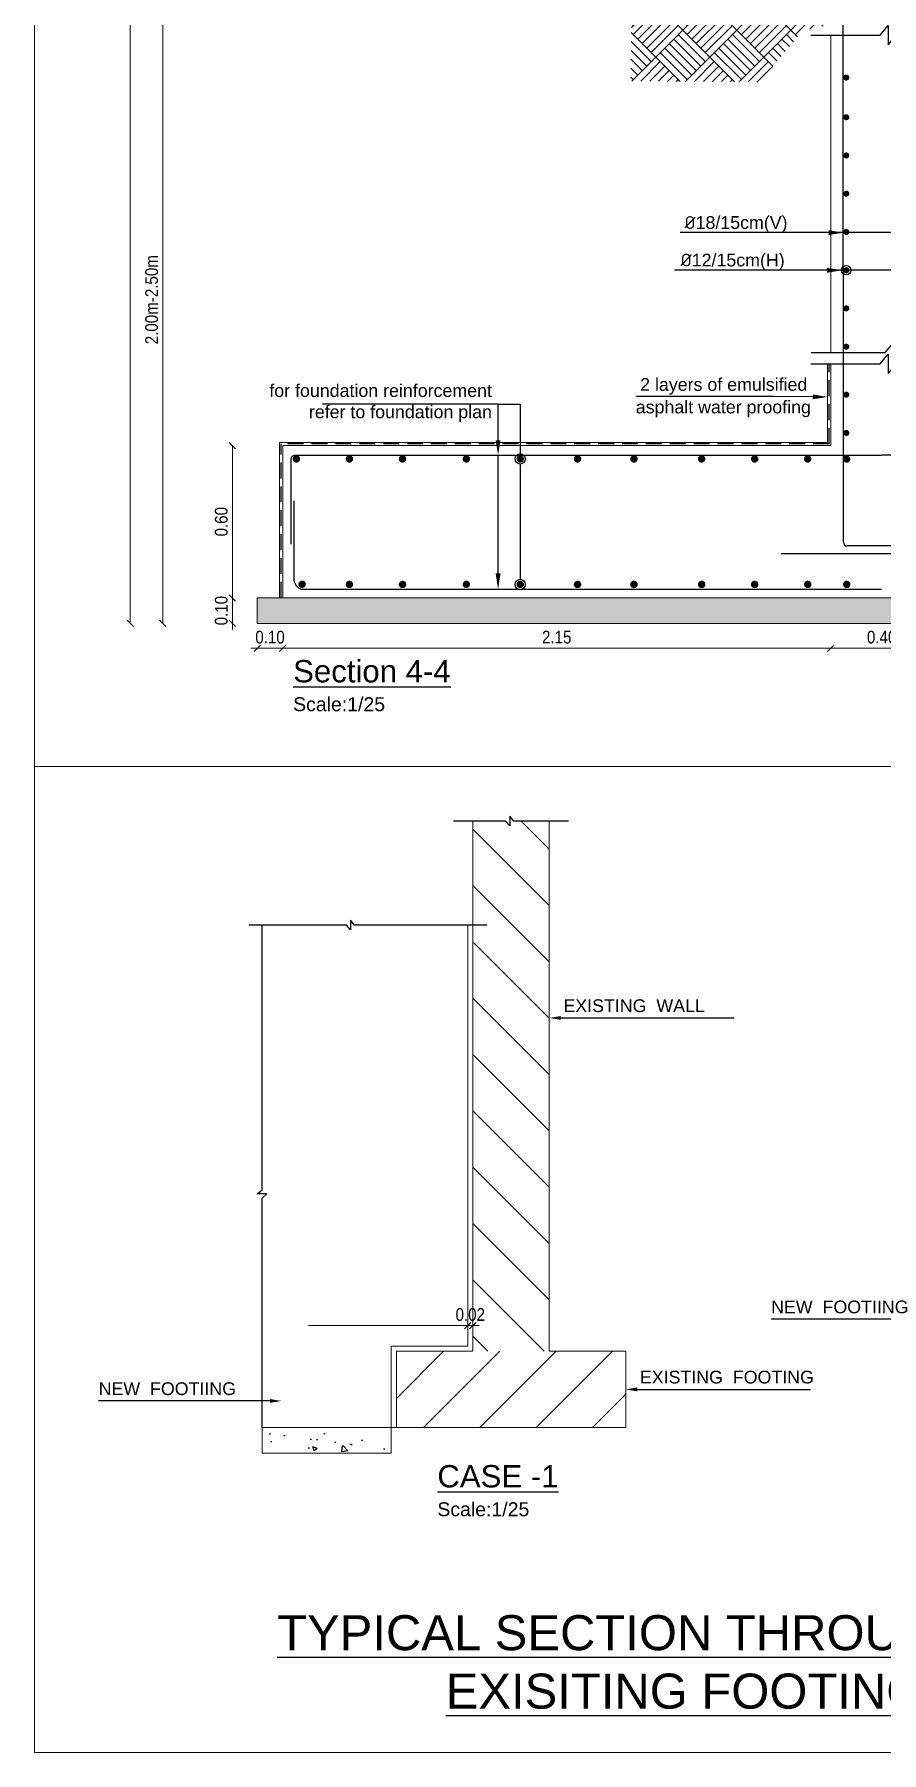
# Model space of a CAD drawing. Header units: metres. Extents: x -55 to 193, y -43 to 92.
# Drawn here: x 90.79 to 104.09, y -42.36 to -15.4 of the extents above; entities that cross this region are included whole.
import ezdxf
from ezdxf import colors
from ezdxf.entities.mleader import LeaderData, LeaderLine
from ezdxf.enums import TextEntityAlignment as Align
from ezdxf.math import Vec2, Vec3

# ---------------------------------------------------------------- set-up
doc = ezdxf.new("R2010")
doc.units = ezdxf.units.M
doc.header["$MEASUREMENT"] = 0
doc.linetypes.add('HIDDEN', pattern=[0.375, 0.25, -0.125])
for name, color, linetype in [('HATCH', 8, 'Continuous'), ('ILF_2_HATCH_Concrete', 252, 'Continuous'), ('S-BAR', 6, 'Continuous'), ('S-BAR DOT', 6, 'Continuous'), ('S-HATCH', 9, 'Continuous'), ('S-Leaders', 137, 'Continuous'), ('S-RIBS', 9, 'Continuous'), ('S-Steel', 3, 'Continuous'), ('S-SYMPOLS', 6, 'Continuous'), ('S-TEXT SUB TITLE', 2, 'Continuous'), ('S-TEXT- BEAMS', 7, 'Continuous'), ('S-WATER PROOF', 8, 'HIDDEN')]:
    doc.layers.add(name, color=color, linetype=linetype)
for name, color, linetype, lineweight in [('S-CONCRETE', 2, 'Continuous', 15), ('S-CONCRETE DETAILS', 2, 'Continuous', 15), ('S-DIMENSIONS', 134, 'Continuous', 13), ('S-TEXT-STEEL', 255, 'Continuous', 15)]:
    doc.layers.add(name, color=color, linetype=linetype, lineweight=lineweight)
doc.styles.add('ARIAL', font='arial.ttf')
doc.styles.add('Site 1-200 (m)', font='arial.ttf', dxfattribs={"width": 0.85, "height": 0.2})
doc.styles.get("Standard").update_dxf_attribs({"font": 'arial.ttf'})
doc.styles.add('Tahoma', font='arial.ttf')
doc.dimstyles.new('1-25--', dxfattribs={"dimtxt": 0.36, "dimasz": 0.1, "dimexe": 0.144, "dimexo": 0.144, "dimgap": 0.072, "dimtad": 1, "dimlfac": 0.25, "dimzin": 1, "dimdsep": 46, "dimtxsty": 'Site 1-200 (m)', "dimblk": 'OBLIQUE', "dimcen": 90, "dimse1": 1, "dimse2": 1, "dimclrd": 256, "dimclrt": 256, "dimadec": 3, "dimazin": 0, "dimtfac": 1, "dimtix": 1, "dimtmove": 2, "dimatfit": 3, "dimfxl": 0.144, "dimtolj": 1, "dimlwd": -1, "dimarcsym": 0})

# ---------------------------------------------------------------- blocks, each defined once
blk = doc.blocks.new('_OBLIQUE')
at = {"color": 0, "linetype": 'ByBlock'}
blk.add_line((-0.5, -0.5), (0.5, 0.5), dxfattribs=at)
blk = doc.blocks.new('*D197')
at = {"layer": 'S-DIMENSIONS', "transparency": 16777216}
blk.add_line((93.894, -21.851), (93.894, -24.241), dxfattribs=at)
at = {"layer": 'S-DIMENSIONS', "transparency": 16777216, "xscale": 0.1, "yscale": 0.1, "zscale": 0.1}
for p, rotation in [((93.894, -21.851), 90), ((93.894, -24.241), 270)]:
    blk.add_blockref('_OBLIQUE', p, dxfattribs=dict(at, rotation=rotation))
at = {"layer": 'S-DIMENSIONS', "transparency": 16777216, "insert": (93.72, -23.046), "char_height": 0.2, "attachment_point": 5, "rotation": 90, "style": 'Site 1-200 (m)'}
blk.add_mtext('\\A1;0.60', dxfattribs=at)
blk = doc.blocks.new('*D200')
at = {"layer": 'S-DIMENSIONS', "transparency": 16777216}
blk.add_line((94.685, -25.033), (103.285, -25.033), dxfattribs=at)
at = {"layer": 'S-DIMENSIONS', "transparency": 16777216, "xscale": 0.1, "yscale": 0.1, "zscale": 0.1, "rotation": 180}
blk.add_blockref('_OBLIQUE', (94.685, -25.033), dxfattribs=at)
at = {"layer": 'S-DIMENSIONS', "transparency": 16777216, "xscale": 0.1, "yscale": 0.1, "zscale": 0.1}
blk.add_blockref('_OBLIQUE', (103.285, -25.033), dxfattribs=at)
at = {"layer": 'S-DIMENSIONS', "transparency": 16777216, "insert": (98.985, -24.858), "char_height": 0.2, "attachment_point": 5, "style": 'Site 1-200 (m)'}
blk.add_mtext('\\A1;2.15', dxfattribs=at)
blk = doc.blocks.new('*D201')
at = {"layer": 'S-DIMENSIONS', "transparency": 16777216}
blk.add_line((103.285, -25.033), (104.885, -25.033), dxfattribs=at)
at = {"layer": 'S-DIMENSIONS', "transparency": 16777216, "xscale": 0.1, "yscale": 0.1, "zscale": 0.1, "rotation": 180}
blk.add_blockref('_OBLIQUE', (103.285, -25.033), dxfattribs=at)
at = {"layer": 'S-DIMENSIONS', "transparency": 16777216, "xscale": 0.1, "yscale": 0.1, "zscale": 0.1}
blk.add_blockref('_OBLIQUE', (104.885, -25.033), dxfattribs=at)
at = {"layer": 'S-DIMENSIONS', "transparency": 16777216, "insert": (104.085, -24.858), "char_height": 0.2, "attachment_point": 5, "style": 'Site 1-200 (m)'}
blk.add_mtext('\\A1;0.40', dxfattribs=at)
blk = doc.blocks.new('*D204')
at = {"layer": 'S-DIMENSIONS', "transparency": 16777216}
for p, q in [((94.285, -25.033), (94.185, -25.033)), ((94.685, -25.033), (94.285, -25.033)), ((94.685, -25.033), (94.785, -25.033))]:
    blk.add_line(p, q, dxfattribs=at)
at = {"layer": 'S-DIMENSIONS', "transparency": 16777216, "xscale": 0.1, "yscale": 0.1, "zscale": 0.1}
blk.add_blockref('_OBLIQUE', (94.285, -25.033), dxfattribs=at)
at = {"layer": 'S-DIMENSIONS', "transparency": 16777216, "xscale": 0.1, "yscale": 0.1, "zscale": 0.1, "rotation": 180}
blk.add_blockref('_OBLIQUE', (94.685, -25.033), dxfattribs=at)
at = {"layer": 'S-DIMENSIONS', "transparency": 16777216, "insert": (94.485, -24.858), "char_height": 0.2, "attachment_point": 5, "style": 'Site 1-200 (m)'}
blk.add_mtext('\\A1;0.10', dxfattribs=at)
blk = doc.blocks.new('*D205')
at = {"layer": 'S-DIMENSIONS', "transparency": 16777216}
for p, q in [((93.894, -24.241), (93.894, -24.141)), ((93.894, -24.641), (93.894, -24.241)), ((93.894, -24.641), (93.894, -24.741))]:
    blk.add_line(p, q, dxfattribs=at)
at = {"layer": 'S-DIMENSIONS', "transparency": 16777216, "xscale": 0.1, "yscale": 0.1, "zscale": 0.1}
for p, rotation in [((93.894, -24.241), 270), ((93.894, -24.641), 90)]:
    blk.add_blockref('_OBLIQUE', p, dxfattribs=dict(at, rotation=rotation))
at = {"layer": 'S-DIMENSIONS', "transparency": 16777216, "insert": (93.72, -24.441), "char_height": 0.2, "attachment_point": 5, "rotation": 90, "style": 'Site 1-200 (m)'}
blk.add_mtext('\\A1;0.10', dxfattribs=at)
blk = doc.blocks.new('*D231')
at = {"layer": 'S-DIMENSIONS', "transparency": 16777216}
blk.add_line((92.801, -24.641), (92.801, -14.484), dxfattribs=at)
at = {"layer": 'S-DIMENSIONS', "transparency": 16777216, "xscale": 0.1, "yscale": 0.1, "zscale": 0.1}
for p, rotation in [((92.801, -14.484), 90), ((92.801, -24.641), 270)]:
    blk.add_blockref('_OBLIQUE', p, dxfattribs=dict(at, rotation=rotation))
at = {"layer": 'S-DIMENSIONS', "transparency": 16777216, "insert": (92.627, -19.562), "char_height": 0.2, "attachment_point": 5, "rotation": 90, "style": 'Site 1-200 (m)'}
blk.add_mtext('\\A1;2.00m-2.50m', dxfattribs=at)
blk = doc.blocks.new('*D232')
at = {"layer": 'S-DIMENSIONS', "transparency": 16777216}
blk.add_line((92.291, -24.641), (92.291, 9.232), dxfattribs=at)
at = {"layer": 'S-DIMENSIONS', "transparency": 16777216, "xscale": 0.1, "yscale": 0.1, "zscale": 0.1}
for p, rotation in [((92.291, 9.232), 90), ((92.291, -24.641), 270)]:
    blk.add_blockref('_OBLIQUE', p, dxfattribs=dict(at, rotation=rotation))
at = {"layer": 'S-DIMENSIONS', "transparency": 16777216, "insert": (92.117, -7.704), "char_height": 0.2, "attachment_point": 5, "rotation": 90, "style": 'Site 1-200 (m)'}
blk.add_mtext('\\A1;8.00m-8.50m', dxfattribs=at)
blk = doc.blocks.new('*D258')
at = {"layer": 'S-DIMENSIONS', "transparency": 16777216}
for p, q in [((97.588, -35.662), (97.488, -35.662)), ((97.588, -35.662), (97.668, -35.662)), ((97.668, -35.662), (97.768, -35.662))]:
    blk.add_line(p, q, dxfattribs=at)
at = {"layer": 'S-DIMENSIONS', "transparency": 16777216, "xscale": 0.1, "yscale": 0.1, "zscale": 0.1}
blk.add_blockref('_OBLIQUE', (97.588, -35.662), dxfattribs=at)
at = {"layer": 'S-DIMENSIONS', "transparency": 16777216, "xscale": 0.1, "yscale": 0.1, "zscale": 0.1, "rotation": 180}
blk.add_blockref('_OBLIQUE', (97.668, -35.662), dxfattribs=at)
at = {"layer": 'S-DIMENSIONS', "transparency": 16777216, "insert": (97.628, -35.488), "char_height": 0.2, "attachment_point": 5, "style": 'Site 1-200 (m)'}
blk.add_mtext('\\A1;0.02', dxfattribs=at)

msp = doc.modelspace()

# ---------------------------------------------------------------- hatches: boundary and pattern name
at = {"layer": 'HATCH'}
h = msp.add_hatch(dxfattribs=at)
h.set_pattern_fill('AR-PARQ1', color=256, scale=0.05, angle=45, style=0)
h.set_pattern_definition([(135, (151.87496, -15.33174), (-0.848528, 1e-16), [0.6, -0.6]), (135, (151.94567, -15.261), (-0.848528, 1e-16), [0.6, -0.6]), (135, (152.0164, -15.1903), (-0.848528, 1e-16), [0.6, -0.6]), (135, (152.0871, -15.1196), (-0.848528, 1e-16), [0.6, -0.6]), (135, (152.1578, -15.0489), (-0.848528, 1e-16), [0.6, -0.6]), (135, (152.2285, -14.9782), (-0.848528, 1e-16), [0.6, -0.6]), (135, (152.2992, -14.9075), (-0.848528, 1e-16), [0.6, -0.6]), (45, (151.4507, -14.9075), (0.848528, -1e-16), [0.6, -0.6]), (45, (151.38, -14.83676), (0.848528, -1e-16), [0.6, -0.6]), (45, (151.3093, -14.76605), (0.848528, -1e-16), [0.6, -0.6]), (45, (151.23856, -14.69534), (0.848528, -1e-16), [0.6, -0.6]), (45, (151.16785, -14.6246), (0.848528, -1e-16), [0.6, -0.6]), (45, (151.09714, -14.5539), (0.848528, -1e-16), [0.6, -0.6]), (45, (151.0264, -14.4832), (0.848528, -1e-16), [0.6, -0.6])])
edge = h.paths.add_edge_path()
edge.add_line((103.285, -14.484), (103.285, -15.232))
edge.add_line((103.285, -15.232), (102.84, -15.35))
edge.add_line((102.84, -15.35), (102.166, -16.147))
edge.add_line((102.166, -16.147), (102.233, -14.674))
edge.add_arc((102.233, -14.649), 0.025, 270, 360)
edge.add_arc((102.233, -14.649), 0.025, 360, 450)
edge.add_line((102.233, -14.624), (102.233, -14.484))
edge.add_line((102.233, -14.484), (103.285, -14.484))
edge = h.paths.add_edge_path()
edge.add_line((100.145, -16.131), (100.168, -14.484))
edge.add_line((100.168, -14.484), (102.233, -14.484))
edge.add_line((102.233, -14.484), (102.233, -14.624))
edge.add_arc((102.233, -14.649), 0.025, 90, 270)
edge.add_line((102.233, -14.674), (102.166, -16.147))
edge.add_line((102.166, -16.147), (100.145, -16.131))
at = {"layer": 'ILF_2_HATCH_Concrete'}
h = msp.add_hatch(dxfattribs=at)
h.set_pattern_fill('AR-CONC', color=256, scale=0.004, style=0)
h.set_pattern_definition([(130, (96.7877, -37.6618), (-0.72874, -0.06376), [0.0762, -0.8382]), (185, (96.7877, -37.6618), (0.14097, 0.76423), [0.06096, -0.67056]), (79.55, (96.72696, -37.66714), (-0.58777, 0.70047), [0.06476, -0.71236]), (133.816, (96.7877, -37.4586), (-1.0843, -0.16817), [0.1143, -1.2573]), (83.364, (96.6973, -37.4726), (-0.9496, 0.9897), [0.09714, -1.06854]), (188.816, (96.7877, -37.4586), (-0.9496, 0.9897), [0.09144, -1.00584]), (159, (96.6861, -37.5094), (-0.60646, -0.40906), [0.0762, -0.8382]), (214, (96.6861, -37.5094), (-0.2472, 0.73675), [0.06096, -0.67056]), (108.55, (96.63555, -37.5435), (-0.85367, 0.3277), [0.06476, -0.71236]), (142.5, (96.7877, -37.66182), (-0.012354, 0.33822), [0, -0.662432, 0, -0.68072, 0, -0.6731]), (172.5, (96.7877, -37.66182), (-0.26728, 0.40072), [0, -0.38811, 0, -0.64719, 0, -0.25654]), (212.5, (97.01426, -37.66182), (-0.542362, -0.022915), [0, -0.254, 0, -0.79248, 0, -1.05156]), (222.5, (97.11586, -37.66182), (-0.59252, 0.10171), [0, -0.3302, 0, -0.52629, 0, -0.74676])])
h.paths.add_polyline_path([(94.359, -37.662), (94.359, -37.262), (96.388, -37.262), (96.388, -37.662)])
at = {"layer": 'S-HATCH', "ltscale": 0.01}
h = msp.add_hatch(dxfattribs=at)
h.set_pattern_fill('AR-CONC', color=256, scale=0.05, style=0)
h.set_pattern_definition([(50, (-1.25727, -157.4709), (0.3586301, -0.03137607), [0.0375, -0.4125]), (355, (-1.25727, -157.4709), (-0.0693757, 0.3760961), [0.03, -0.33]), (100.45144, (-1.22738, -157.4735), (0.2892544, 0.34472), [0.0318701, -0.35057106]), (46.1842, (-1.25727, -157.3709), (0.5336207, -0.0827596), [0.05625, -0.61875]), (96.63564, (-1.2128, -157.3778), (0.467331, 0.4870593), [0.0478052, -0.5258569]), (351.18416, (-1.25727, -157.3709), (0.467331, 0.4870593), [0.045, -0.495]), (21, (-1.20727, -157.3959), (0.29845353, -0.20130945), [0.0375, -0.4125]), (326, (-1.20727, -157.3959), (0.1216577, 0.362575), [0.03, -0.33]), (71.45144, (-1.1824, -157.41267), (0.4201112, 0.1612656), [0.0318701, -0.35057106]), (37.5, (-1.25727, -157.4709), (0.00607993, 0.16644693), [0, -0.326, 0, -0.335, 0, -0.33125]), (7.5, (-1.25727, -157.4709), (0.13153477, 0.19720586), [0, -0.191, 0, -0.3185, 0, -0.12625]), (327.5, (-1.36877, -157.4709), (0.26691122, -0.01127744), [0, -0.125, 0, -0.39, 0, -0.5175]), (317.5, (-1.41877, -157.4709), (0.2915931, 0.0500525), [0, -0.1625, 0, -0.259, 0, -0.3675])])
h.paths.add_polyline_path([(113.885, -24.241), (94.285, -24.241), (94.285, -24.641), (113.885, -24.641)])
at = {"layer": 'S-RIBS', "ltscale": 0.05}
h = msp.add_hatch(dxfattribs=at)
h.set_pattern_fill('ANSI31', color=256, scale=5, angle=-7.111, style=0)
h.set_pattern_definition([(135, (175.629, -61.6387), (0.4419417, 0.4419417), [])])
h.paths.add_polyline_path([(98.182, -27.744), (97.668, -27.744), (97.668, -36.062), (98.868, -36.062), (98.868, -27.744), (98.311, -27.744), (98.248, -27.668), (98.248, -27.82)])
h = msp.add_hatch(dxfattribs=at)
h.set_pattern_fill('ANSI31', color=256, scale=5, angle=-7.111, style=0)
h.set_pattern_definition([(45, (15.3421, -30.4251), (-0.4419417, 0.4419417), [])])
h.paths.add_polyline_path([(100.068, -36.062), (96.468, -36.062), (96.468, -37.262), (100.068, -37.262)])

# ---------------------------------------------------------------- linework, layer by layer
at = {"layer": 'S-BAR', "const_width": 0.0495, "elevation": 632.159}
for points in [[(103.507, -16.076, -1), (103.553, -16.076, -1)], [(103.507, -16.699, -1), (103.553, -16.699, -1)], [(103.507, -17.299, -1), (103.553, -17.299, -1)], [(103.507, -17.899, -1), (103.553, -17.899, -1)], [(103.507, -18.499, -1), (103.553, -18.499, -1)], [(103.507, -19.099, -1), (103.553, -19.099, -1)], [(103.507, -19.699, -1), (103.553, -19.699, -1)], [(103.507, -20.299, -1), (103.553, -20.299, -1)], [(103.507, -21.053, -1), (103.553, -21.053, -1)], [(103.507, -21.653, -1), (103.553, -21.653, -1)]]:
    msp.add_lwpolyline(points, format="xyb", close=True, dxfattribs=at)
at = {"layer": 'S-BAR DOT', "const_width": 0.06}
for points, elevation in [([(94.899, -22.089, -1), (94.899, -22.033, -1)], 632.161), ([(95.731, -22.089, -1), (95.731, -22.033, -1)], 632.159), ([(96.564, -22.089, -1), (96.564, -22.033, -1)], 632.159), ([(97.566, -22.089, -1), (97.566, -22.033, -1)], 632.159), ([(98.412, -22.089, -1), (98.412, -22.033, -1)], 632.159), ([(99.311, -22.089, -1), (99.311, -22.033, -1)], 632.159), ([(100.197, -22.089, -1), (100.197, -22.033, -1)], 632.159), ([(101.26, -22.089, -1), (101.26, -22.033, -1)], 632.159), ([(101.26, -22.089, -1), (101.26, -22.033, -1)], 632.159), ([(102.092, -22.089, -1), (102.092, -22.033, -1)], 632.157), ([(102.925, -22.089, -1), (102.925, -22.033, -1)], 632.157), ([(103.537, -22.089, -1), (103.537, -22.033, -1)], 632.157), ([(94.988, -23.999, 1), (94.988, -24.055, 1)], 632.161), ([(95.731, -24.002, 1), (95.731, -24.058, 1)], 632.159), ([(96.564, -24.002, 1), (96.564, -24.058, 1)], 632.159), ([(97.566, -24.002, 1), (97.566, -24.058, 1)], 632.159), ([(98.412, -24.002, 1), (98.412, -24.058, 1)], 632.159), ([(99.311, -24.002, 1), (99.311, -24.058, 1)], 632.159), ([(100.197, -24.002, 1), (100.197, -24.059, 1)], 632.159), ([(101.26, -24.002, 1), (101.26, -24.059, 1)], 632.159), ([(101.26, -24.002, 1), (101.26, -24.059, 1)], 632.159), ([(102.092, -24.003, 1), (102.092, -24.059, 1)], 632.157), ([(102.925, -24.003, 1), (102.925, -24.059, 1)], 632.157), ([(103.537, -24.003, 1), (103.537, -24.059, 1)], 632.157)]:
    msp.add_lwpolyline(points, format="xyb", close=True, dxfattribs=dict(at, elevation=elevation))
at = {"layer": 'S-CONCRETE'}
for p, q in [((103.285, -18.692, 632.159), (103.285, -15.412, 632.159)), ((103.285, -20.389, 632.159), (103.285, -18.692, 632.159)), ((103.285, -21.851, 632.159), (103.285, -20.569, 632.159)), ((94.685, -24.241, 632.159), (94.685, -21.851, 632.159)), ((103.285, -21.851, 632.159), (94.685, -21.851, 632.159)), ((94.285, -24.641, 632.159), (94.285, -24.241, 632.159)), ((113.885, -24.241, 632.159), (94.285, -24.241, 632.159)), ((115.13, -24.641, 632.159), (94.285, -24.641, 632.159)), ((97.668, -30.294, 26.423), (97.668, -27.744, 26.423)), ((98.868, -36.062, 26.423), (98.868, -27.744, 26.423)), ((97.588, -35.982, 26.423), (97.588, -29.375, 26.423)), ((97.668, -30.294, 26.423), (97.668, -36.062, 26.423)), ((97.668, -36.062, 26.423), (97.668, -30.294, 26.423)), ((97.588, -35.982, 26.423), (96.388, -35.982, 26.423)), ((96.388, -35.982, 26.423), (96.388, -37.262, 26.423)), ((96.468, -36.062, 26.423), (96.468, -36.862, 26.423)), ((96.468, -36.062, 26.423), (97.668, -36.062, 26.423)), ((98.868, -36.062, 26.423), (100.068, -36.062, 26.423)), ((100.068, -36.062, 26.423), (100.068, -37.262, 26.423)), ((96.468, -36.862, 26.423), (96.468, -37.262, 26.423)), ((96.468, -37.262, 26.423), (94.359, -37.262, 26.423)), ((96.468, -37.262, 26.423), (100.068, -37.262, 26.423))]:
    msp.add_line(p, q, dxfattribs=at)
at = {"layer": 'S-CONCRETE', "linetype": 'HIDDEN', "ltscale": 10}
msp.add_line((97.588, -35.662, 26.423), (94.359, -35.662, 26.423), dxfattribs=at)
at = {"layer": 'S-CONCRETE', "elevation": 26.423}
msp.add_lwpolyline([(96.388, -37.262), (94.359, -37.262), (94.359, -37.662), (96.388, -37.662), (96.388, -37.262)], dxfattribs=at)
at = {"layer": 'S-CONCRETE DETAILS', "elevation": 632.159}
msp.add_lwpolyline([(103.235, -20.569), (103.235, -21.801), (94.635, -21.801), (94.635, -24.241)], dxfattribs=at)
at = {"layer": 'S-DIMENSIONS'}
msp.add_line((90.785, -26.886), (117.599, -26.886), dxfattribs=at)
at = {"layer": 'S-DIMENSIONS', "elevation": 26.423}
msp.add_lwpolyline([(90.785, 10.738), (171.585, 10.738), (171.585, -42.362), (90.785, -42.362)], close=True, dxfattribs=at)
at = {"layer": 'S-Leaders', "ltscale": 0.05}
for p, q in [((98.053, -21.2, 632.159), (98.41, -21.2, 632.159)), ((98.41, -21.2, 632.159), (98.412, -21.979, 632.159)), ((98.411, -22.141, 632.159), (98.412, -23.95, 632.159))]:
    msp.add_line(p, q, dxfattribs=at)
at = {"layer": 'S-Leaders', "linetype": 'ByBlock', "lineweight": -2, "ltscale": 0.05, "elevation": 632.159}
msp.add_lwpolyline([(98.064, -23.858), (98.064, -22.001)], dxfattribs=at)
msp.add_lwpolyline([(98.064, -23.858), (98.064, -22.001)], dxfattribs=at)
at = {"layer": 'S-Leaders', "ltscale": 0.05}
for centre, radius in [((103.53, -19.099, 632.159), 0.0743), ((98.412, -22.061, 632.159), 0.08), ((98.412, -24.03, 632.159), 0.08)]:
    msp.add_circle(centre, radius, dxfattribs=at)
for points in [[(98.103, -23.858, 632.159), (98.064, -24.088, 632.159), (98.026, -23.858, 632.159)], [(98.103, -23.858, 632.159), (98.064, -24.108, 632.159), (98.026, -23.858, 632.159)]]:
    msp.add_solid(points, dxfattribs=at)
at = {"layer": 'S-Steel'}
for p, q in [((103.485, -23.367, 632.159), (103.477, -11.606, 632.159)), ((105.662, -23.427, 632.159), (103.545, -23.427, 632.159)), ((102.509, -23.545, 632.159), (104.625, -23.545, 632.159))]:
    msp.add_line(p, q, dxfattribs=at)
at = {"layer": 'S-Steel', "elevation": 632.159}
for points in [[(94.817, -23.4), (94.817, -22.061, -0.414214), (94.877, -22.001), (104.085, -22.001)], [(113.354, -23.4), (113.354, -22.061, 0.414214), (113.294, -22.001), (104.085, -22.001)], [(104.085, -24.108), (94.981, -24.108, -0.274398), (94.862, -23.973), (94.862, -22.716)]]:
    msp.add_lwpolyline(points, format="xyb", dxfattribs=at)
at = {"layer": 'S-Steel'}
msp.add_arc((103.545, -23.367, 632.159), 0.06, 180, 270, dxfattribs=at)
at = {"layer": 'S-SYMPOLS'}
for points, elevation in [([(102.975, -15.412), (104.061, -15.412), (104.188, -15.26), (104.188, -15.565), (104.32, -15.412), (105.452, -15.412)], 632.159), ([(102.975, -20.569), (104.061, -20.569), (104.188, -20.417), (104.188, -20.722), (104.32, -20.569), (105.441, -20.569)], 632.159), ([(102.981, -20.389), (104.143, -20.389), (104.27, -20.237), (104.27, -20.542), (104.402, -20.389), (105.445, -20.389)], 632.159), ([(99.168, -27.744), (98.311, -27.744), (98.248, -27.668), (98.248, -27.82), (98.182, -27.744), (97.363, -27.744)], 26.423), ([(97.888, -29.375), (95.812, -29.375), (95.749, -29.299), (95.749, -29.451), (95.683, -29.375), (94.15, -29.375)], 26.423), ([(94.359, -37.262), (94.359, -33.659), (94.435, -33.595), (94.283, -33.595), (94.359, -33.529), (94.359, -29.375)], 26.423)]:
    msp.add_lwpolyline(points, dxfattribs=dict(at, elevation=elevation))
at = {"layer": 'S-WATER PROOF'}
for p, q in [((103.26, -21.826, 632.159), (103.26, -20.569, 632.159)), ((94.66, -24.241, 632.159), (94.66, -21.826, 632.159)), ((103.26, -21.826, 632.159), (94.66, -21.826, 632.159))]:
    msp.add_line(p, q, dxfattribs=at)

# ---------------------------------------------------------------- texts
at = {"layer": 'S-TEXT SUB TITLE', "attachment_point": 2, "style": 'Tahoma'}
for s, insert, char_height, width in [('\\pxql;{\\LSection 4-4\\P\\H0.625x;\\lScale:1/25}', (102.12, -25.217, 632.159), 0.35, 14.546), ('\\pxql;{\\LCASE -1\\P\\H0.625x;\\lScale:1/25}', (101.239, -37.85, 26.423), 0.35, 8.2556), ('{\\LTYPICAL SECTION THROUGH  NEW FOOTING AND EXISITING FOOTING CONNECTIONS}', (103.944, -40.205, 26.423), 0.55, 21.76637)]:
    msp.add_mtext(s, dxfattribs=dict(at, insert=insert, char_height=char_height, width=width))
at = {"layer": 'S-TEXT- BEAMS', "ltscale": 0.05, "style": 'ARIAL'}
for s, p in [('EXISTING  WALL', (99.09, -30.641, 26.423)), ('NEW  FOOTIING', (102.35, -35.368, 26.423)), ('EXISTING  FOOTING', (100.29, -36.469, 26.423)), ('NEW  FOOTIING', (91.794, -36.651, 26.423))]:
    msp.add_text(s, height=0.2, dxfattribs=at).set_placement(p, align=Align.MIDDLE_LEFT)
at = {"layer": 'S-TEXT-STEEL', "style": 'Tahoma'}
for s, p in [('2 layers of emulsified   ', (100.294, -20.992, 632.159)), ('asphalt water proofing', (100.226, -21.346, 632.159))]:
    msp.add_text(s, height=0.2, dxfattribs=at).set_placement(p)
at = {"layer": 'S-TEXT-STEEL', "ltscale": 0.05, "insert": (97.968, -20.888, 632.159), "char_height": 0.2, "width": 3.85808, "attachment_point": 3, "style": 'ARIAL'}
msp.add_mtext('for foundation reinforcement refer to foundation plan', dxfattribs=at)

# ---------------------------------------------------------------- dimensions: what is measured, and where the dimension line sits
at = {"layer": 'S-DIMENSIONS'}
for base, p1, p2, text, picture, middle in [((92.291, 9.232, -13.62), (94.285, -24.641, 632.159), (103.685, 9.232, 632.159), '8.00m-8.50m', '*D232', (92.117, -7.704, -13.62)), ((92.801, -14.484, -13.62), (102.921, -24.641, 632.159), (103.285, -14.484, 632.159), '2.00m-2.50m', '*D231', (92.627, -19.562, -13.62))]:
    dim = msp.add_linear_dim(base=base, p1=p1, p2=p2, angle=90, text=text, dimstyle='1-25--', dxfattribs=at)
    dim.commit()
    dim.dimension.update_dxf_attribs({"geometry": picture, "text_midpoint": middle})
for base, p1, p2, picture, middle in [((103.285, -25.033, -13.62), (94.685, -22.471, 632.159), (103.285, -20.081, 632.159), '*D200', (98.985, -24.858, -13.62)), ((104.885, -25.033, -13.62), (103.285, -20.081, 632.159), (104.885, -20.081, 632.159), '*D201', (104.085, -24.858, -13.62)), ((94.285, -25.033, -13.62), (94.685, -22.471, 632.159), (94.285, -24.241, 632.159), '*D204', (94.485, -24.858, -13.62)), ((97.668, -35.662, 26.423), (97.588, -35.662, 26.423), (97.668, -35.662, 26.423), '*D258', (97.628, -35.488, 26.423))]:
    dim = msp.add_linear_dim(base=base, p1=p1, p2=p2, dimstyle='1-25--', dxfattribs=at)
    dim.commit()
    dim.dimension.update_dxf_attribs({"geometry": picture, "text_midpoint": middle})
for base, p1, p2, picture, middle in [((93.894, -24.241, 632.159), (94.685, -21.851, 632.159), (94.685, -24.241, 632.159), '*D197', (93.72, -23.046, 632.159)), ((93.894, -24.241, -13.62), (94.285, -24.641, 632.159), (94.285, -24.241, 632.159), '*D205', (93.72, -24.441, -13.62))]:
    dim = msp.add_linear_dim(base=base, p1=p1, p2=p2, angle=90, dimstyle='1-25--', dxfattribs=at)
    dim.commit()
    dim.dimension.update_dxf_attribs({"geometry": picture, "text_midpoint": middle})

# ---------------------------------------------------------------- leaders
at = {"layer": 'S-Leaders', "ltscale": 0.05}
ml = msp.add_multileader_mtext('Standard', dxfattribs=at)
ml.set_content('{\\fISOCPEUR|b0|i0|c0|p34;%%C}18/15cm(V)', color=256, style='Tahoma')
ml.set_leader_properties(color=256)
ml.build(insert=Vec2(0, 0))
ml.multileader.update_dxf_attribs({"text_left_attachment_type": 6, "text_right_attachment_type": 6, "dogleg_length": 0.05, "arrow_head_size": 0.23})
ctx = ml.context
ctx.base_point, ctx.char_height, ctx.arrow_head_size, ctx.landing_gap_size, ctx.plane_origin = Vec3(100.951, -18.51, 632.159), 0.2, 0.23, 0.02, Vec3(103.592, -14.921, 632.159)
ctx.left_attachment, ctx.right_attachment, ctx.attachment_type = 6, 6, 1
notes = []
notes.append((ctx, [(0, (1, 1, 0), (102.655, -18.51, 632.159), (-1, 0), 0.05, [(0, [(103.483, -18.51, 632.159)], 0, []), (1, [(104.587, -18.509, 632.159)], 0, [])])]))
ctx.mtext.insert, ctx.mtext.flow_direction = Vec3(100.991, -18.251, 632.159), 5
ml = msp.add_multileader_mtext('Standard', dxfattribs=at)
ml.set_content('{\\fISOCPEUR|b0|i0|c0|p34;%%C}12/15cm(H)', color=256, style='Tahoma')
ml.set_leader_properties(color=256)
ml.build(insert=Vec2(0, 0))
ml.multileader.update_dxf_attribs({"text_left_attachment_type": 6, "text_right_attachment_type": 6, "dogleg_length": 0.05, "arrow_head_size": 0.23})
ctx = ml.context
ctx.base_point, ctx.char_height, ctx.arrow_head_size, ctx.landing_gap_size, ctx.plane_origin = Vec3(100.891, -19.099, 632.159), 0.2, 0.23, 0.02, Vec3(103.548, -15.51, 632.159)
ctx.left_attachment, ctx.right_attachment, ctx.attachment_type = 6, 6, 1
notes.append((ctx, [(0, (1, 1, 0), (102.611, -19.099, 632.159), (-1, 0), 0.05, [(0, [(103.459, -19.101, 632.159)], 0, []), (1, [(104.566, -19.099, 632.159)], 0, [])])]))
ctx.mtext.insert, ctx.mtext.flow_direction = Vec3(100.931, -18.84, 632.159), 5
ml = msp.add_multileader_mtext('Standard', dxfattribs=at)
ml.set_content('\\A1;{\\fISOCPEUR|b0|i0|c0|p34;         }', color=256, style='Tahoma')
ml.set_leader_properties(color=256)
ml.build(insert=Vec2(0, 0))
ml.multileader.update_dxf_attribs({"text_left_attachment_type": 6, "text_right_attachment_type": 6, "dogleg_length": 0.02, "arrow_head_size": 0.23})
ctx = ml.context
ctx.base_point, ctx.char_height, ctx.arrow_head_size, ctx.landing_gap_size, ctx.plane_origin = Vec3(94.767, -21.2, 632.159), 0.2, 0.23, 0.02, Vec3(69.643, -14.585, 632.159)
ctx.left_attachment, ctx.right_attachment, ctx.attachment_type = 6, 6, 1
notes.append((ctx, [(0, (1, 1, 0), (98.064, -21.2, 632.159), (-1, 0), 2.178, [(0, [(98.064, -22.001, 632.159)], 0, []), (1, [(98.064, -22.001, 632.159)], 0, [])])]))
ctx.mtext.insert, ctx.mtext.flow_direction = Vec3(94.787, -21, 632.159), 5
ml = msp.add_multileader_mtext('Standard', dxfattribs=at)
ml.set_content('{\\fISOCPEUR|b0|i0|c0|p34; }', color=256, style='Tahoma')
ml.set_leader_properties(color=256)
ml.build(insert=Vec2(0, 0))
ml.multileader.update_dxf_attribs({"text_left_attachment_type": 6, "text_right_attachment_type": 6, "dogleg_length": 5, "arrow_head_size": 0.23})
ctx = ml.context
ctx.base_point, ctx.char_height, ctx.arrow_head_size, ctx.landing_gap_size, ctx.plane_origin = Vec3(100.152, -21.082, 632.159), 0.2, 0.23, 0.02, Vec3(103.445, -21.088, 632.159)
ctx.left_attachment, ctx.right_attachment, ctx.attachment_type = 6, 6, 1
notes.append((ctx, [(0, (1, 1, 0), (102.388, -21.082, 632.159), (-1, 0), 2.077, [(0, [(103.235, -21.088, 632.159)], 0, [])])]))
ctx.mtext.insert, ctx.mtext.flow_direction = Vec3(100.172, -20.882, 632.159), 5
ml = msp.add_multileader_mtext('Standard', dxfattribs=at)
ml.set_content(' ', color=256)
ml.set_leader_properties()
ml.build(insert=Vec2(0, 0))
ml.multileader.update_dxf_attribs({"text_right_attachment_type": 6, "dogleg_length": 0.36, "arrow_head_size": 0.18})
ctx = ml.context
ctx.base_point, ctx.char_height, ctx.arrow_head_size, ctx.landing_gap_size, ctx.plane_origin = Vec3(101.309, -30.834, 26.423), 0.18, 0.18, 0.09, Vec3(99.773, -28.398, 26.423)
ctx.right_attachment = 6
notes.append((ctx, [(0, (1, 1, 0), (101.263, -30.834, 26.423), (1, 0), 0.0459, [(0, [(98.868, -30.833, 26.423)], 0, []), (1, [(98.868, -30.833, 26.423)], 0, [])])]))
ctx.mtext.insert, ctx.mtext.rotation, ctx.mtext.flow_direction = Vec3(101.399, -30.744, 26.423), 6.283185, 5
ml = msp.add_multileader_mtext('Standard', dxfattribs=at)
ml.set_content(' ', color=256)
ml.set_leader_properties()
ml.build(insert=Vec2(0, 0))
ml.multileader.update_dxf_attribs({"text_right_attachment_type": 6, "dogleg_length": 0.36, "arrow_head_size": 0.18})
ctx = ml.context
ctx.base_point, ctx.char_height, ctx.arrow_head_size, ctx.landing_gap_size, ctx.plane_origin = Vec3(101.767, -30.834, 26.423), 0.18, 0.18, 0.09, Vec3(99.37, -28.398, 26.423)
ctx.right_attachment = 6
notes.append((ctx, [(0, (1, 1, 0), (100.811, -30.834, 26.423), (1, 0), 0.956, [(0, [(98.868, -30.833, 26.423)], 0, []), (1, [(98.868, -30.833, 26.423)], 0, [])])]))
ctx.mtext.insert, ctx.mtext.rotation, ctx.mtext.flow_direction = Vec3(101.857, -30.744, 26.423), 6.283185, 5
ml = msp.add_multileader_mtext('Standard', dxfattribs=at)
ml.set_content(' ', color=256)
ml.set_leader_properties()
ml.build(insert=Vec2(0, 0))
ml.multileader.update_dxf_attribs({"text_right_attachment_type": 6, "dogleg_length": 0.36, "arrow_head_size": 0.18})
ctx = ml.context
ctx.base_point, ctx.char_height, ctx.arrow_head_size, ctx.landing_gap_size, ctx.plane_origin = Vec3(102.245, -35.472, 26.423), 0.18, 0.18, 0.09, Vec3(104.313, -33.125, 26.423)
ctx.right_attachment, ctx.text_align_type = 6, 2
notes.append((ctx, [(0, (1, 1, 0), (102.54, -35.562, 26.423), (-1, 0), 0.0459, [(0, [(105.218, -35.561, 26.423)], 0, []), (1, [(105.218, -35.561, 26.423)], 0, [])])]))
ctx.mtext.insert, ctx.mtext.alignment, ctx.mtext.flow_direction = Vec3(102.404, -35.382, 26.423), 3, 5
ml = msp.add_multileader_mtext('Standard', dxfattribs=at)
ml.set_content(' ', color=256)
ml.set_leader_properties()
ml.build(insert=Vec2(0, 0))
ml.multileader.update_dxf_attribs({"text_right_attachment_type": 6, "dogleg_length": 0.36, "arrow_head_size": 0.18})
ctx = ml.context
ctx.base_point, ctx.char_height, ctx.arrow_head_size, ctx.landing_gap_size, ctx.plane_origin = Vec3(91.689, -36.754, 26.423), 0.18, 0.18, 0.09, Vec3(93.758, -34.408, 26.423)
ctx.right_attachment, ctx.text_align_type = 6, 2
notes.append((ctx, [(0, (1, 1, 0), (91.985, -36.844, 26.423), (-1, 0), 0.0459, [(0, [(94.663, -36.843, 26.423)], 0, []), (1, [(94.663, -36.843, 26.423)], 0, [])])]))
ctx.mtext.insert, ctx.mtext.alignment, ctx.mtext.flow_direction = Vec3(91.849, -36.664, 26.423), 3, 5
ml = msp.add_multileader_mtext('Standard', dxfattribs=at)
ml.set_content(' ', color=256)
ml.set_leader_properties()
ml.build(insert=Vec2(0, 0))
ml.multileader.update_dxf_attribs({"text_right_attachment_type": 6, "dogleg_length": 0.36, "arrow_head_size": 0.18})
ctx = ml.context
ctx.base_point, ctx.char_height, ctx.arrow_head_size, ctx.landing_gap_size, ctx.plane_origin = Vec3(102.509, -36.663, 26.423), 0.18, 0.18, 0.09, Vec3(101.758, -34.227, 26.423)
ctx.right_attachment = 6
notes.append((ctx, [(0, (1, 1, 0), (102.463, -36.663, 26.423), (1, 0), 0.0459, [(0, [(100.068, -36.662, 26.423)], 0, []), (1, [(100.068, -36.662, 26.423)], 0, [])])]))
ctx.mtext.insert, ctx.mtext.rotation, ctx.mtext.flow_direction = Vec3(102.599, -36.573, 26.423), 6.283185, 5
ml = msp.add_multileader_mtext('Standard', dxfattribs=at)
ml.set_content(' ', color=256)
ml.set_leader_properties()
ml.build(insert=Vec2(0, 0))
ml.multileader.update_dxf_attribs({"text_right_attachment_type": 6, "dogleg_length": 0.36, "arrow_head_size": 0.18})
ctx = ml.context
ctx.base_point, ctx.char_height, ctx.arrow_head_size, ctx.landing_gap_size, ctx.plane_origin = Vec3(102.967, -36.663, 26.423), 0.18, 0.18, 0.09, Vec3(101.356, -34.227, 26.423)
ctx.right_attachment = 6
notes.append((ctx, [(0, (1, 1, 0), (102.011, -36.663, 26.423), (1, 0), 0.956, [(0, [(100.068, -36.662, 26.423)], 0, []), (1, [(100.068, -36.662, 26.423)], 0, [])])]))
ctx.mtext.insert, ctx.mtext.rotation, ctx.mtext.flow_direction = Vec3(103.057, -36.573, 26.423), 6.283185, 5
for ctx, leaders in notes:
    for number, flags, end, landing, length, lines in leaders:
        leader = LeaderData()
        leader.index, (leader.has_last_leader_line, leader.has_dogleg_vector, leader.attachment_direction) = number, flags
        leader.last_leader_point, leader.dogleg_vector, leader.dogleg_length = Vec3(end), Vec3(landing), length
        for number, points, colour, breaks in lines:
            line = LeaderLine()
            line.index, line.vertices, line.color, line.breaks = number, Vec3.list(points), colors.encode_raw_color(colour), breaks
            leader.lines.append(line)
        ctx.leaders.append(leader)

doc.saveas('drawing.dxf')
